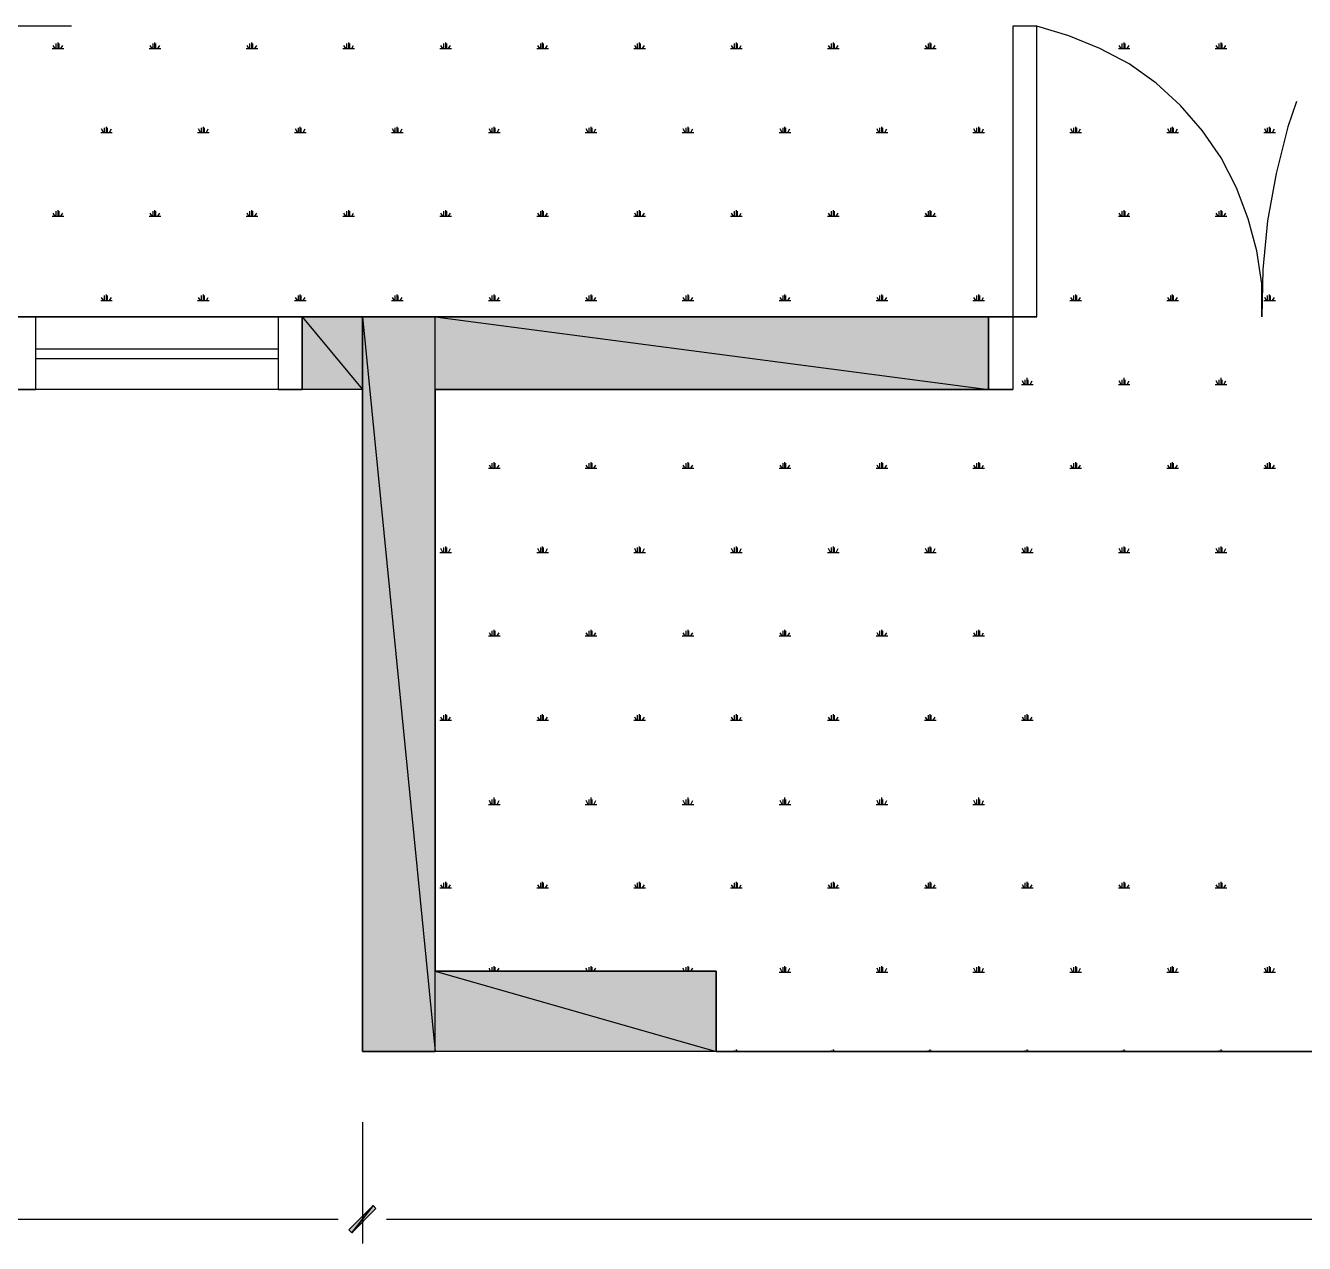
# Model space of a CAD drawing. Header units: millimetres. Extents: x -75 to 20144, y -75 to 30258.
# Drawn here: x 9989 to 12627, y 6448 to 8960 of the extents above; entities that cross this region are included whole.
import ezdxf

# ---------------------------------------------------------------- set-up
doc = ezdxf.new("R2010")
doc.units = ezdxf.units.MM
for name, color, linetype, true_color in [('SRC-FILLSTROKE-000000', 7, 'Continuous', 0x000000), ('SRC-STROKE-000000', 7, 'Continuous', 0x000000), ('SRC-STROKE-767676', 7, 'Continuous', 0x767676), ('SRC-STROKE-93278f', 7, 'Continuous', 0x93278f), ('SRC-STROKE-a953a0', 7, 'Continuous', 0xa953a0)]:
    doc.layers.add(name, color=color, linetype=linetype, true_color=true_color)

msp = doc.modelspace()

# ---------------------------------------------------------------- hatches: boundary and pattern name
at = {"layer": 'SRC-FILLSTROKE-000000', "true_color": 0x000000}
h = msp.add_hatch(color=7, dxfattribs=at)
h.dxf.hatch_style = 1
h.paths.add_polyline_path([(10683.6, 8359.3), (10559.6, 8359.3), (10683.6, 8209.4), (10683.6, 8359.3)])
h = msp.add_hatch(color=7, dxfattribs=at)
h.dxf.hatch_style = 1
h.paths.add_polyline_path([(10559.6, 8359.3), (10683.6, 8209.4), (10559.6, 8209.4), (10559.6, 8359.3)])
h = msp.add_hatch(color=7, dxfattribs=at)
h.dxf.hatch_style = 1
h.paths.add_polyline_path([(10833.6, 8359.3), (10683.6, 8359.3), (10833.6, 6843.6), (10833.6, 8359.3)])
h = msp.add_hatch(color=7, dxfattribs=at)
h.dxf.hatch_style = 1
h.paths.add_polyline_path([(10683.6, 8359.3), (10833.6, 6843.6), (10683.6, 6843.6), (10683.6, 8359.3)])
h = msp.add_hatch(color=7, dxfattribs=at)
h.dxf.hatch_style = 1
h.paths.add_polyline_path([(11975.4, 8359.3), (10833.6, 8359.3), (11975.4, 8209.4), (11975.4, 8359.3)])
h = msp.add_hatch(color=7, dxfattribs=at)
h.dxf.hatch_style = 1
h.paths.add_polyline_path([(10833.6, 8359.3), (11975.4, 8209.4), (10833.6, 8209.4), (10833.6, 8359.3)])
h = msp.add_hatch(color=7, dxfattribs=at)
h.dxf.hatch_style = 1
h.paths.add_polyline_path([(11413.5, 7009.5), (10833.6, 7009.5), (11413.5, 6843.6), (11413.5, 7009.5)])
h = msp.add_hatch(color=7, dxfattribs=at)
h.dxf.hatch_style = 1
h.paths.add_polyline_path([(10833.6, 7009.5), (11413.5, 6843.6), (10833.6, 6843.6), (10833.6, 7009.5)])
h = msp.add_hatch(color=7, dxfattribs=at)
h.dxf.hatch_style = 1
h.paths.add_polyline_path([(10655.6, 6475.6), (10661.6, 6469.6), (10705.6, 6525.6), (10655.6, 6475.6)])
h = msp.add_hatch(color=7, dxfattribs=at)
h.dxf.hatch_style = 1
h.paths.add_polyline_path([(10705.6, 6525.6), (10661.6, 6469.6), (10655.6, 6475.6), (10705.6, 6525.6)])
h = msp.add_hatch(color=7, dxfattribs=at)
h.dxf.hatch_style = 1
h.paths.add_polyline_path([(10661.6, 6469.6), (10705.6, 6525.6), (10711.6, 6519.6), (10661.6, 6469.6)])
h = msp.add_hatch(color=7, dxfattribs=at)
h.dxf.hatch_style = 1
h.paths.add_polyline_path([(10711.6, 6519.6), (10705.6, 6525.6), (10661.6, 6469.6), (10711.6, 6519.6)])

# ---------------------------------------------------------------- linework, layer by layer
at = {"layer": 'SRC-FILLSTROKE-000000'}
for points in [[(10683.6, 8359.3), (10559.6, 8359.3), (10683.6, 8209.4), (10683.6, 8359.3)], [(10559.6, 8359.3), (10683.6, 8209.4), (10559.6, 8209.4), (10559.6, 8359.3)], [(10833.6, 8359.3), (10683.6, 8359.3), (10833.6, 6843.6), (10833.6, 8359.3)], [(10683.6, 8359.3), (10833.6, 6843.6), (10683.6, 6843.6), (10683.6, 8359.3)], [(11975.4, 8359.3), (10833.6, 8359.3), (11975.4, 8209.4), (11975.4, 8359.3)], [(10833.6, 8359.3), (11975.4, 8209.4), (10833.6, 8209.4), (10833.6, 8359.3)], [(11413.5, 7009.5), (10833.6, 7009.5), (11413.5, 6843.6), (11413.5, 7009.5)], [(10833.6, 7009.5), (11413.5, 6843.6), (10833.6, 6843.6), (10833.6, 7009.5)], [(10655.6, 6475.6), (10661.6, 6469.6), (10705.6, 6525.6), (10655.6, 6475.6)], [(10705.6, 6525.6), (10661.6, 6469.6), (10655.6, 6475.6), (10705.6, 6525.6)], [(10661.6, 6469.6), (10705.6, 6525.6), (10711.6, 6519.6), (10661.6, 6469.6)], [(10711.6, 6519.6), (10705.6, 6525.6), (10661.6, 6469.6), (10711.6, 6519.6)]]:
    msp.add_lwpolyline(points, dxfattribs=at)
at = {"layer": 'SRC-STROKE-000000'}
for points in [[(12025.4, 8359.3), (12075.4, 8359.3), (12075.4, 8959.2), (12025.4, 8959.2), (12025.4, 8359.3)], [(12611.3, 8803.3), (12593.3, 8751.3), (12569.3, 8655.3), (12551.3, 8557.3), (12541.3, 8457.3), (12539.3, 8359.3), (12539.3, 8427.3), (12529.3, 8495.3), (12511.3, 8561.3), (12487.3, 8625.3), (12455.3, 8687.3), (12417.3, 8743.3), (12371.4, 8795.3), (12321.4, 8841.3), (12265.4, 8881.2), (12205.4, 8913.2), (12141.4, 8939.2), (12075.4, 8959.2)], [(10559.6, 8359.3), (10559.6, 8209.4), (9959.7, 8209.4), (9959.7, 8359.3), (10559.6, 8359.3)], [(10683.6, 8209.4), (10559.6, 8209.4), (10559.6, 8359.3), (11975.4, 8359.3), (11975.4, 8209.4), (10833.6, 8209.4)], [(10683.6, 8359.3), (10683.6, 6843.6), (10833.6, 6843.6), (10833.6, 8359.3), (10683.6, 8359.3)], [(11975.4, 8209.4), (11975.4, 8359.3), (12025.4, 8359.3), (12025.4, 8209.4), (11975.4, 8209.4)], [(12075.4, 8359.3), (11975.4, 8359.3)], [(11975.4, 8209.4), (10833.6, 8209.4), (10833.6, 7009.5), (11413.5, 7009.5), (11413.5, 6843.6), (10833.6, 6843.6), (10683.6, 6843.6), (10683.6, 8209.4)], [(11975.4, 8209.4), (12025.4, 8209.4)], [(11413.5, 6843.6), (14469, 6843.6)], [(10683.6, 6697.6), (10683.6, 6447.6)], [(10683.6, 6697.6), (10683.6, 6447.6)], [(3184.8, 6497.6), (10633.6, 6497.6)], [(10733.6, 6497.6), (14944.9, 6497.6)]]:
    msp.add_lwpolyline(points, dxfattribs=at)
at = {"layer": 'SRC-STROKE-767676'}
for points in [[(10559.6, 8209.4), (9959.7, 8209.4), (9959.7, 8359.3), (10559.6, 8359.3), (10559.6, 8209.4)], [(9959.7, 8209.4), (10009.7, 8209.4), (10009.7, 8359.3), (9959.7, 8359.3), (9959.7, 8209.4)], [(10509.7, 8209.4), (10559.6, 8209.4), (10559.6, 8359.3), (10509.7, 8359.3), (10509.7, 8209.4)], [(10009.7, 8293.3), (10509.7, 8293.3)], [(10009.7, 8273.3), (10509.7, 8273.3)]]:
    msp.add_lwpolyline(points, dxfattribs=at)
at = {"layer": 'SRC-STROKE-93278f'}
for points in [[(10683.6, 12578.7), (14994.9, 12578.7), (14994.9, 8359.3), (13875.1, 8359.3), (13875.1, 8209.4), (14994.9, 8209.4), (14994.9, 7453.5), (14469, 7453.5), (14469, 6843.6), (11413.5, 6843.6), (11413.5, 7009.5), (10833.6, 7009.5), (10833.6, 8209.4), (11975.4, 8209.4), (11975.4, 8359.3), (3134.8, 8359.3), (3134.8, 8959.2)], [(10083.7, 8959.2), (9183.9, 8959.2), (9083.9, 8959.2), (3134.8, 8959.2)], [(10083.7, 8959.2), (9483.8, 8959.2)]]:
    msp.add_lwpolyline(points, dxfattribs=at)
at = {"layer": 'SRC-STROKE-a953a0'}
for points in [[(10049.7, 8913.2), (10045.7, 8919.2)], [(10051.7, 8913.2), (10051.7, 8923.2)], [(10055.7, 8913.2), (10055.7, 8925.2)], [(10057.7, 8913.2), (10057.7, 8923.2)], [(10061.7, 8913.2), (10065.7, 8919.2)], [(10249.7, 8913.2), (10245.7, 8919.2)], [(10251.7, 8913.2), (10251.7, 8923.2)], [(10255.7, 8913.2), (10255.7, 8925.2)], [(10257.7, 8913.2), (10257.7, 8923.2)], [(10261.7, 8913.2), (10265.7, 8919.2)], [(10449.7, 8913.2), (10445.7, 8919.2)], [(10451.7, 8913.2), (10451.7, 8923.2)], [(10455.7, 8913.2), (10455.7, 8925.2)], [(10457.7, 8913.2), (10457.7, 8923.2)], [(10461.7, 8913.2), (10465.7, 8919.2)], [(10649.6, 8913.2), (10645.6, 8919.2)], [(10651.6, 8913.2), (10651.6, 8923.2)], [(10655.6, 8913.2), (10655.6, 8925.2)], [(10657.6, 8913.2), (10657.6, 8923.2)], [(10661.6, 8913.2), (10665.6, 8919.2)], [(10849.6, 8913.2), (10845.6, 8919.2)], [(10851.6, 8913.2), (10851.6, 8923.2)], [(10855.6, 8913.2), (10855.6, 8925.2)], [(10857.6, 8913.2), (10857.6, 8923.2)], [(10861.6, 8913.2), (10865.6, 8919.2)], [(11049.6, 8913.2), (11045.6, 8919.2)], [(11051.6, 8913.2), (11051.6, 8923.2)], [(11055.6, 8913.2), (11055.6, 8925.2)], [(11057.6, 8913.2), (11057.6, 8923.2)], [(11061.6, 8913.2), (11065.6, 8919.2)], [(11249.5, 8913.2), (11245.5, 8919.2)], [(11251.5, 8913.2), (11251.5, 8923.2)], [(11255.5, 8913.2), (11255.5, 8925.2)], [(11257.5, 8913.2), (11257.5, 8923.2)], [(11261.5, 8913.2), (11265.5, 8919.2)], [(11449.5, 8913.2), (11445.5, 8919.2)], [(11451.5, 8913.2), (11451.5, 8923.2)], [(11455.5, 8913.2), (11455.5, 8925.2)], [(11457.5, 8913.2), (11457.5, 8923.2)], [(11461.5, 8913.2), (11465.5, 8919.2)], [(11649.5, 8913.2), (11645.5, 8919.2)], [(11651.5, 8913.2), (11651.5, 8923.2)], [(11655.5, 8913.2), (11655.5, 8925.2)], [(11657.5, 8913.2), (11657.5, 8923.2)], [(11661.5, 8913.2), (11665.5, 8919.2)], [(11849.4, 8913.2), (11845.4, 8919.2)], [(11851.4, 8913.2), (11851.4, 8923.2)], [(11855.4, 8913.2), (11855.4, 8925.2)], [(11857.4, 8913.2), (11857.4, 8923.2)], [(11861.4, 8913.2), (11865.4, 8919.2)], [(12249.4, 8913.2), (12245.4, 8919.2)], [(12251.4, 8913.2), (12251.4, 8923.2)], [(12255.4, 8913.2), (12255.4, 8925.2)], [(12257.4, 8913.2), (12257.4, 8923.2)], [(12261.4, 8913.2), (12265.4, 8919.2)], [(12449.3, 8913.2), (12445.3, 8919.2)], [(12451.3, 8913.2), (12451.3, 8923.2)], [(12455.3, 8913.2), (12455.3, 8925.2)], [(12457.3, 8913.2), (12457.3, 8923.2)], [(12461.3, 8913.2), (12465.3, 8919.2)], [(10043.7, 8913.2), (10067.7, 8913.2)], [(10243.7, 8913.2), (10267.7, 8913.2)], [(10443.7, 8913.2), (10467.7, 8913.2)], [(10643.6, 8913.2), (10667.6, 8913.2)], [(10843.6, 8913.2), (10867.6, 8913.2)], [(11043.6, 8913.2), (11067.6, 8913.2)], [(11243.5, 8913.2), (11267.5, 8913.2)], [(11443.5, 8913.2), (11467.5, 8913.2)], [(11643.5, 8913.2), (11667.5, 8913.2)], [(11843.4, 8913.2), (11867.4, 8913.2)], [(12243.4, 8913.2), (12267.4, 8913.2)], [(12443.3, 8913.2), (12467.3, 8913.2)], [(10143.7, 8739.3), (10167.7, 8739.3)], [(10149.7, 8739.3), (10145.7, 8747.3)], [(10151.7, 8739.3), (10151.7, 8749.3)], [(10155.7, 8739.3), (10155.7, 8751.3)], [(10157.7, 8739.3), (10157.7, 8749.3)], [(10161.7, 8739.3), (10165.7, 8747.3)], [(10343.7, 8739.3), (10367.7, 8739.3)], [(10349.7, 8739.3), (10345.7, 8747.3)], [(10351.7, 8739.3), (10351.7, 8749.3)], [(10355.7, 8739.3), (10355.7, 8751.3)], [(10357.7, 8739.3), (10357.7, 8749.3)], [(10361.7, 8739.3), (10365.7, 8747.3)], [(10543.6, 8739.3), (10567.6, 8739.3)], [(10549.6, 8739.3), (10545.6, 8747.3)], [(10551.6, 8739.3), (10551.6, 8749.3)], [(10555.6, 8739.3), (10555.6, 8751.3)], [(10557.6, 8739.3), (10557.6, 8749.3)], [(10561.6, 8739.3), (10565.6, 8747.3)], [(10743.6, 8739.3), (10767.6, 8739.3)], [(10749.6, 8739.3), (10745.6, 8747.3)], [(10751.6, 8739.3), (10751.6, 8749.3)], [(10755.6, 8739.3), (10755.6, 8751.3)], [(10757.6, 8739.3), (10757.6, 8749.3)], [(10761.6, 8739.3), (10765.6, 8747.3)], [(10943.6, 8739.3), (10967.6, 8739.3)], [(10949.6, 8739.3), (10945.6, 8747.3)], [(10951.6, 8739.3), (10951.6, 8749.3)], [(10955.6, 8739.3), (10955.6, 8751.3)], [(10957.6, 8739.3), (10957.6, 8749.3)], [(10961.6, 8739.3), (10965.6, 8747.3)], [(11143.6, 8739.3), (11167.5, 8739.3)], [(11149.5, 8739.3), (11145.6, 8747.3)], [(11151.5, 8739.3), (11151.5, 8749.3)], [(11155.5, 8739.3), (11155.5, 8751.3)], [(11157.5, 8739.3), (11157.5, 8749.3)], [(11161.5, 8739.3), (11165.5, 8747.3)], [(11343.5, 8739.3), (11367.5, 8739.3)], [(11349.5, 8739.3), (11345.5, 8747.3)], [(11351.5, 8739.3), (11351.5, 8749.3)], [(11355.5, 8739.3), (11355.5, 8751.3)], [(11357.5, 8739.3), (11357.5, 8749.3)], [(11361.5, 8739.3), (11365.5, 8747.3)], [(11543.5, 8739.3), (11567.5, 8739.3)], [(11549.5, 8739.3), (11545.5, 8747.3)], [(11551.5, 8739.3), (11551.5, 8749.3)], [(11555.5, 8739.3), (11555.5, 8751.3)], [(11557.5, 8739.3), (11557.5, 8749.3)], [(11561.5, 8739.3), (11565.5, 8747.3)], [(11743.5, 8739.3), (11767.5, 8739.3)], [(11749.5, 8739.3), (11745.5, 8747.3)], [(11751.5, 8739.3), (11751.5, 8749.3)], [(11755.5, 8739.3), (11755.5, 8751.3)], [(11757.5, 8739.3), (11757.5, 8749.3)], [(11761.5, 8739.3), (11765.5, 8747.3)], [(11943.4, 8739.3), (11967.4, 8739.3)], [(11949.4, 8739.3), (11945.4, 8747.3)], [(11951.4, 8739.3), (11951.4, 8749.3)], [(11955.4, 8739.3), (11955.4, 8751.3)], [(11957.4, 8739.3), (11957.4, 8749.3)], [(11961.4, 8739.3), (11965.4, 8747.3)], [(12143.4, 8739.3), (12167.4, 8739.3)], [(12149.4, 8739.3), (12145.4, 8747.3)], [(12151.4, 8739.3), (12151.4, 8749.3)], [(12155.4, 8739.3), (12155.4, 8751.3)], [(12157.4, 8739.3), (12157.4, 8749.3)], [(12161.4, 8739.3), (12165.4, 8747.3)], [(12343.4, 8739.3), (12367.4, 8739.3)], [(12349.4, 8739.3), (12345.4, 8747.3)], [(12351.4, 8739.3), (12351.4, 8749.3)], [(12355.4, 8739.3), (12355.4, 8751.3)], [(12357.4, 8739.3), (12357.4, 8749.3)], [(12361.4, 8739.3), (12365.4, 8747.3)], [(12543.3, 8739.3), (12567.3, 8739.3)], [(12549.3, 8739.3), (12545.3, 8747.3)], [(12551.3, 8739.3), (12551.3, 8749.3)], [(12555.3, 8739.3), (12555.3, 8751.3)], [(12557.3, 8739.3), (12557.3, 8749.3)], [(12561.3, 8739.3), (12565.3, 8747.3)], [(10051.7, 8567.3), (10051.7, 8577.3)], [(10055.7, 8567.3), (10055.7, 8579.3)], [(10057.7, 8567.3), (10057.7, 8577.3)], [(10251.7, 8567.3), (10251.7, 8577.3)], [(10255.7, 8567.3), (10255.7, 8579.3)], [(10257.7, 8567.3), (10257.7, 8577.3)], [(10451.7, 8567.3), (10451.7, 8577.3)], [(10455.7, 8567.3), (10455.7, 8579.3)], [(10457.7, 8567.3), (10457.7, 8577.3)], [(10651.6, 8567.3), (10651.6, 8577.3)], [(10655.6, 8567.3), (10655.6, 8579.3)], [(10657.6, 8567.3), (10657.6, 8577.3)], [(10851.6, 8567.3), (10851.6, 8577.3)], [(10855.6, 8567.3), (10855.6, 8579.3)], [(10857.6, 8567.3), (10857.6, 8577.3)], [(11051.6, 8567.3), (11051.6, 8577.3)], [(11055.6, 8567.3), (11055.6, 8579.3)], [(11057.6, 8567.3), (11057.6, 8577.3)], [(11251.5, 8567.3), (11251.5, 8577.3)], [(11255.5, 8567.3), (11255.5, 8579.3)], [(11257.5, 8567.3), (11257.5, 8577.3)], [(11451.5, 8567.3), (11451.5, 8577.3)], [(11455.5, 8567.3), (11455.5, 8579.3)], [(11457.5, 8567.3), (11457.5, 8577.3)], [(11651.5, 8567.3), (11651.5, 8577.3)], [(11655.5, 8567.3), (11655.5, 8579.3)], [(11657.5, 8567.3), (11657.5, 8577.3)], [(11851.4, 8567.3), (11851.4, 8577.3)], [(11855.4, 8567.3), (11855.4, 8579.3)], [(11857.4, 8567.3), (11857.4, 8577.3)], [(12251.4, 8567.3), (12251.4, 8577.3)], [(12255.4, 8567.3), (12255.4, 8579.3)], [(12257.4, 8567.3), (12257.4, 8577.3)], [(12451.3, 8567.3), (12451.3, 8577.3)], [(12455.3, 8567.3), (12455.3, 8579.3)], [(12457.3, 8567.3), (12457.3, 8577.3)], [(10043.7, 8567.3), (10067.7, 8567.3)], [(10049.7, 8567.3), (10045.7, 8573.3)], [(10061.7, 8567.3), (10065.7, 8573.3)], [(10243.7, 8567.3), (10267.7, 8567.3)], [(10249.7, 8567.3), (10245.7, 8573.3)], [(10261.7, 8567.3), (10265.7, 8573.3)], [(10443.7, 8567.3), (10467.7, 8567.3)], [(10449.7, 8567.3), (10445.7, 8573.3)], [(10461.7, 8567.3), (10465.7, 8573.3)], [(10643.6, 8567.3), (10667.6, 8567.3)], [(10649.6, 8567.3), (10645.6, 8573.3)], [(10661.6, 8567.3), (10665.6, 8573.3)], [(10843.6, 8567.3), (10867.6, 8567.3)], [(10849.6, 8567.3), (10845.6, 8573.3)], [(10861.6, 8567.3), (10865.6, 8573.3)], [(11043.6, 8567.3), (11067.6, 8567.3)], [(11049.6, 8567.3), (11045.6, 8573.3)], [(11061.6, 8567.3), (11065.6, 8573.3)], [(11243.5, 8567.3), (11267.5, 8567.3)], [(11249.5, 8567.3), (11245.5, 8573.3)], [(11261.5, 8567.3), (11265.5, 8573.3)], [(11443.5, 8567.3), (11467.5, 8567.3)], [(11449.5, 8567.3), (11445.5, 8573.3)], [(11461.5, 8567.3), (11465.5, 8573.3)], [(11643.5, 8567.3), (11667.5, 8567.3)], [(11649.5, 8567.3), (11645.5, 8573.3)], [(11661.5, 8567.3), (11665.5, 8573.3)], [(11843.4, 8567.3), (11867.4, 8567.3)], [(11849.4, 8567.3), (11845.4, 8573.3)], [(11861.4, 8567.3), (11865.4, 8573.3)], [(12243.4, 8567.3), (12267.4, 8567.3)], [(12249.4, 8567.3), (12245.4, 8573.3)], [(12261.4, 8567.3), (12265.4, 8573.3)], [(12443.3, 8567.3), (12467.3, 8567.3)], [(12449.3, 8567.3), (12445.3, 8573.3)], [(12461.3, 8567.3), (12465.3, 8573.3)], [(10143.7, 8393.3), (10167.7, 8393.3)], [(10149.7, 8393.3), (10145.7, 8399.3)], [(10151.7, 8393.3), (10151.7, 8403.3)], [(10155.7, 8393.3), (10155.7, 8405.3)], [(10157.7, 8393.3), (10157.7, 8403.3)], [(10161.7, 8393.3), (10165.7, 8399.3)], [(10343.7, 8393.3), (10367.7, 8393.3)], [(10349.7, 8393.3), (10345.7, 8399.3)], [(10351.7, 8393.3), (10351.7, 8403.3)], [(10355.7, 8393.3), (10355.7, 8405.3)], [(10357.7, 8393.3), (10357.7, 8403.3)], [(10361.7, 8393.3), (10365.7, 8399.3)], [(10543.6, 8393.3), (10567.6, 8393.3)], [(10549.6, 8393.3), (10545.6, 8399.3)], [(10551.6, 8393.3), (10551.6, 8403.3)], [(10555.6, 8393.3), (10555.6, 8405.3)], [(10557.6, 8393.3), (10557.6, 8403.3)], [(10561.6, 8393.3), (10565.6, 8399.3)], [(10743.6, 8393.3), (10767.6, 8393.3)], [(10749.6, 8393.3), (10745.6, 8399.3)], [(10751.6, 8393.3), (10751.6, 8403.3)], [(10755.6, 8393.3), (10755.6, 8405.3)], [(10757.6, 8393.3), (10757.6, 8403.3)], [(10761.6, 8393.3), (10765.6, 8399.3)], [(10943.6, 8393.3), (10967.6, 8393.3)], [(10949.6, 8393.3), (10945.6, 8399.3)], [(10951.6, 8393.3), (10951.6, 8403.3)], [(10955.6, 8393.3), (10955.6, 8405.3)], [(10957.6, 8393.3), (10957.6, 8403.3)], [(10961.6, 8393.3), (10965.6, 8399.3)], [(11143.6, 8393.3), (11167.5, 8393.3)], [(11149.5, 8393.3), (11145.6, 8399.3)], [(11151.5, 8393.3), (11151.5, 8403.3)], [(11155.5, 8393.3), (11155.5, 8405.3)], [(11157.5, 8393.3), (11157.5, 8403.3)], [(11161.5, 8393.3), (11165.5, 8399.3)], [(11343.5, 8393.3), (11367.5, 8393.3)], [(11349.5, 8393.3), (11345.5, 8399.3)], [(11351.5, 8393.3), (11351.5, 8403.3)], [(11355.5, 8393.3), (11355.5, 8405.3)], [(11357.5, 8393.3), (11357.5, 8403.3)], [(11361.5, 8393.3), (11365.5, 8399.3)], [(11543.5, 8393.3), (11567.5, 8393.3)], [(11549.5, 8393.3), (11545.5, 8399.3)], [(11551.5, 8393.3), (11551.5, 8403.3)], [(11555.5, 8393.3), (11555.5, 8405.3)], [(11557.5, 8393.3), (11557.5, 8403.3)], [(11561.5, 8393.3), (11565.5, 8399.3)], [(11743.5, 8393.3), (11767.5, 8393.3)], [(11749.5, 8393.3), (11745.5, 8399.3)], [(11751.5, 8393.3), (11751.5, 8403.3)], [(11755.5, 8393.3), (11755.5, 8405.3)], [(11757.5, 8393.3), (11757.5, 8403.3)], [(11761.5, 8393.3), (11765.5, 8399.3)], [(11943.4, 8393.3), (11967.4, 8393.3)], [(11949.4, 8393.3), (11945.4, 8399.3)], [(11951.4, 8393.3), (11951.4, 8403.3)], [(11955.4, 8393.3), (11955.4, 8405.3)], [(11957.4, 8393.3), (11957.4, 8403.3)], [(11961.4, 8393.3), (11965.4, 8399.3)], [(12143.4, 8393.3), (12167.4, 8393.3)], [(12149.4, 8393.3), (12145.4, 8399.3)], [(12151.4, 8393.3), (12151.4, 8403.3)], [(12155.4, 8393.3), (12155.4, 8405.3)], [(12157.4, 8393.3), (12157.4, 8403.3)], [(12161.4, 8393.3), (12165.4, 8399.3)], [(12343.4, 8393.3), (12367.4, 8393.3)], [(12349.4, 8393.3), (12345.4, 8399.3)], [(12351.4, 8393.3), (12351.4, 8403.3)], [(12355.4, 8393.3), (12355.4, 8405.3)], [(12357.4, 8393.3), (12357.4, 8403.3)], [(12361.4, 8393.3), (12365.4, 8399.3)], [(12543.3, 8393.3), (12567.3, 8393.3)], [(12549.3, 8393.3), (12545.3, 8399.3)], [(12551.3, 8393.3), (12551.3, 8403.3)], [(12555.3, 8393.3), (12555.3, 8405.3)], [(12557.3, 8393.3), (12557.3, 8403.3)], [(12561.3, 8393.3), (12565.3, 8399.3)], [(12055.4, 8219.4), (12055.4, 8233.3)], [(12255.4, 8219.4), (12255.4, 8233.3)], [(12455.3, 8219.4), (12455.3, 8233.3)], [(12043.4, 8219.4), (12067.4, 8219.4)], [(12049.4, 8219.4), (12045.4, 8227.3)], [(12051.4, 8219.4), (12051.4, 8229.3)], [(12057.4, 8219.4), (12057.4, 8229.3)], [(12061.4, 8219.4), (12065.4, 8227.3)], [(12243.4, 8219.4), (12267.4, 8219.4)], [(12249.4, 8219.4), (12245.4, 8227.3)], [(12251.4, 8219.4), (12251.4, 8229.3)], [(12257.4, 8219.4), (12257.4, 8229.3)], [(12261.4, 8219.4), (12265.4, 8227.3)], [(12443.3, 8219.4), (12467.3, 8219.4)], [(12449.3, 8219.4), (12445.3, 8227.3)], [(12451.3, 8219.4), (12451.3, 8229.3)], [(12457.3, 8219.4), (12457.3, 8229.3)], [(12461.3, 8219.4), (12465.3, 8227.3)], [(10949.6, 8047.4), (10945.6, 8053.4)], [(10951.6, 8047.4), (10951.6, 8057.4)], [(10955.6, 8047.4), (10955.6, 8059.4)], [(10957.6, 8047.4), (10957.6, 8057.4)], [(10961.6, 8047.4), (10965.6, 8053.4)], [(11149.5, 8047.4), (11145.6, 8053.4)], [(11151.5, 8047.4), (11151.5, 8057.4)], [(11155.5, 8047.4), (11155.5, 8059.4)], [(11157.5, 8047.4), (11157.5, 8057.4)], [(11161.5, 8047.4), (11165.5, 8053.4)], [(11349.5, 8047.4), (11345.5, 8053.4)], [(11351.5, 8047.4), (11351.5, 8057.4)], [(11355.5, 8047.4), (11355.5, 8059.4)], [(11357.5, 8047.4), (11357.5, 8057.4)], [(11361.5, 8047.4), (11365.5, 8053.4)], [(11549.5, 8047.4), (11545.5, 8053.4)], [(11551.5, 8047.4), (11551.5, 8057.4)], [(11555.5, 8047.4), (11555.5, 8059.4)], [(11557.5, 8047.4), (11557.5, 8057.4)], [(11561.5, 8047.4), (11565.5, 8053.4)], [(11749.5, 8047.4), (11745.5, 8053.4)], [(11751.5, 8047.4), (11751.5, 8057.4)], [(11755.5, 8047.4), (11755.5, 8059.4)], [(11757.5, 8047.4), (11757.5, 8057.4)], [(11761.5, 8047.4), (11765.5, 8053.4)], [(11949.4, 8047.4), (11945.4, 8053.4)], [(11951.4, 8047.4), (11951.4, 8057.4)], [(11955.4, 8047.4), (11955.4, 8059.4)], [(11957.4, 8047.4), (11957.4, 8057.4)], [(11961.4, 8047.4), (11965.4, 8053.4)], [(12149.4, 8047.4), (12145.4, 8053.4)], [(12151.4, 8047.4), (12151.4, 8057.4)], [(12155.4, 8047.4), (12155.4, 8059.4)], [(12157.4, 8047.4), (12157.4, 8057.4)], [(12161.4, 8047.4), (12165.4, 8053.4)], [(12349.4, 8047.4), (12345.4, 8053.4)], [(12351.4, 8047.4), (12351.4, 8057.4)], [(12355.4, 8047.4), (12355.4, 8059.4)], [(12357.4, 8047.4), (12357.4, 8057.4)], [(12361.4, 8047.4), (12365.4, 8053.4)], [(12549.3, 8047.4), (12545.3, 8053.4)], [(12551.3, 8047.4), (12551.3, 8057.4)], [(12555.3, 8047.4), (12555.3, 8059.4)], [(12557.3, 8047.4), (12557.3, 8057.4)], [(12561.3, 8047.4), (12565.3, 8053.4)], [(10943.6, 8047.4), (10967.6, 8047.4)], [(11143.6, 8047.4), (11167.5, 8047.4)], [(11343.5, 8047.4), (11367.5, 8047.4)], [(11543.5, 8047.4), (11567.5, 8047.4)], [(11743.5, 8047.4), (11767.5, 8047.4)], [(11943.4, 8047.4), (11967.4, 8047.4)], [(12143.4, 8047.4), (12167.4, 8047.4)], [(12343.4, 8047.4), (12367.4, 8047.4)], [(12543.3, 8047.4), (12567.3, 8047.4)], [(10843.6, 7873.4), (10867.6, 7873.4)], [(10849.6, 7873.4), (10845.6, 7881.4)], [(10851.6, 7873.4), (10851.6, 7883.4)], [(10855.6, 7873.4), (10855.6, 7885.4)], [(10857.6, 7873.4), (10857.6, 7883.4)], [(10861.6, 7873.4), (10865.6, 7881.4)], [(11043.6, 7873.4), (11067.6, 7873.4)], [(11049.6, 7873.4), (11045.6, 7881.4)], [(11051.6, 7873.4), (11051.6, 7883.4)], [(11055.6, 7873.4), (11055.6, 7885.4)], [(11057.6, 7873.4), (11057.6, 7883.4)], [(11061.6, 7873.4), (11065.6, 7881.4)], [(11243.5, 7873.4), (11267.5, 7873.4)], [(11249.5, 7873.4), (11245.5, 7881.4)], [(11251.5, 7873.4), (11251.5, 7883.4)], [(11255.5, 7873.4), (11255.5, 7885.4)], [(11257.5, 7873.4), (11257.5, 7883.4)], [(11261.5, 7873.4), (11265.5, 7881.4)], [(11443.5, 7873.4), (11467.5, 7873.4)], [(11449.5, 7873.4), (11445.5, 7881.4)], [(11451.5, 7873.4), (11451.5, 7883.4)], [(11455.5, 7873.4), (11455.5, 7885.4)], [(11457.5, 7873.4), (11457.5, 7883.4)], [(11461.5, 7873.4), (11465.5, 7881.4)], [(11643.5, 7873.4), (11667.5, 7873.4)], [(11649.5, 7873.4), (11645.5, 7881.4)], [(11651.5, 7873.4), (11651.5, 7883.4)], [(11655.5, 7873.4), (11655.5, 7885.4)], [(11657.5, 7873.4), (11657.5, 7883.4)], [(11661.5, 7873.4), (11665.5, 7881.4)], [(11843.4, 7873.4), (11867.4, 7873.4)], [(11849.4, 7873.4), (11845.4, 7881.4)], [(11851.4, 7873.4), (11851.4, 7883.4)], [(11855.4, 7873.4), (11855.4, 7885.4)], [(11857.4, 7873.4), (11857.4, 7883.4)], [(11861.4, 7873.4), (11865.4, 7881.4)], [(12043.4, 7873.4), (12067.4, 7873.4)], [(12049.4, 7873.4), (12045.4, 7881.4)], [(12051.4, 7873.4), (12051.4, 7883.4)], [(12055.4, 7873.4), (12055.4, 7885.4)], [(12057.4, 7873.4), (12057.4, 7883.4)], [(12061.4, 7873.4), (12065.4, 7881.4)], [(12243.4, 7873.4), (12267.4, 7873.4)], [(12249.4, 7873.4), (12245.4, 7881.4)], [(12251.4, 7873.4), (12251.4, 7883.4)], [(12255.4, 7873.4), (12255.4, 7885.4)], [(12257.4, 7873.4), (12257.4, 7883.4)], [(12261.4, 7873.4), (12265.4, 7881.4)], [(12443.3, 7873.4), (12467.3, 7873.4)], [(12449.3, 7873.4), (12445.3, 7881.4)], [(12451.3, 7873.4), (12451.3, 7883.4)], [(12455.3, 7873.4), (12455.3, 7885.4)], [(12457.3, 7873.4), (12457.3, 7883.4)], [(12461.3, 7873.4), (12465.3, 7881.4)], [(10949.6, 7701.4), (10945.6, 7707.4)], [(10951.6, 7701.4), (10951.6, 7711.4)], [(10955.6, 7701.4), (10955.6, 7713.4)], [(10957.6, 7701.4), (10957.6, 7711.4)], [(10961.6, 7701.4), (10965.6, 7707.4)], [(11149.5, 7701.4), (11145.6, 7707.4)], [(11151.5, 7701.4), (11151.5, 7711.4)], [(11155.5, 7701.4), (11155.5, 7713.4)], [(11157.5, 7701.4), (11157.5, 7711.4)], [(11161.5, 7701.4), (11165.5, 7707.4)], [(11349.5, 7701.4), (11345.5, 7707.4)], [(11351.5, 7701.4), (11351.5, 7711.4)], [(11355.5, 7701.4), (11355.5, 7713.4)], [(11357.5, 7701.4), (11357.5, 7711.4)], [(11361.5, 7701.4), (11365.5, 7707.4)], [(11549.5, 7701.4), (11545.5, 7707.4)], [(11551.5, 7701.4), (11551.5, 7711.4)], [(11555.5, 7701.4), (11555.5, 7713.4)], [(11557.5, 7701.4), (11557.5, 7711.4)], [(11561.5, 7701.4), (11565.5, 7707.4)], [(11749.5, 7701.4), (11745.5, 7707.4)], [(11751.5, 7701.4), (11751.5, 7711.4)], [(11755.5, 7701.4), (11755.5, 7713.4)], [(11757.5, 7701.4), (11757.5, 7711.4)], [(11761.5, 7701.4), (11765.5, 7707.4)], [(11949.4, 7701.4), (11945.4, 7707.4)], [(11951.4, 7701.4), (11951.4, 7711.4)], [(11955.4, 7701.4), (11955.4, 7713.4)], [(11957.4, 7701.4), (11957.4, 7711.4)], [(11961.4, 7701.4), (11965.4, 7707.4)], [(10943.6, 7701.4), (10967.6, 7701.4)], [(11143.6, 7701.4), (11167.5, 7701.4)], [(11343.5, 7701.4), (11367.5, 7701.4)], [(11543.5, 7701.4), (11567.5, 7701.4)], [(11743.5, 7701.4), (11767.5, 7701.4)], [(11943.4, 7701.4), (11967.4, 7701.4)], [(10843.6, 7527.5), (10867.6, 7527.5)], [(10849.6, 7527.5), (10845.6, 7533.5)], [(10851.6, 7527.5), (10851.6, 7537.5)], [(10855.6, 7527.5), (10855.6, 7539.5)], [(10857.6, 7527.5), (10857.6, 7537.5)], [(10861.6, 7527.5), (10865.6, 7533.5)], [(11043.6, 7527.5), (11067.6, 7527.5)], [(11049.6, 7527.5), (11045.6, 7533.5)], [(11051.6, 7527.5), (11051.6, 7537.5)], [(11055.6, 7527.5), (11055.6, 7539.5)], [(11057.6, 7527.5), (11057.6, 7537.5)], [(11061.6, 7527.5), (11065.6, 7533.5)], [(11243.5, 7527.5), (11267.5, 7527.5)], [(11249.5, 7527.5), (11245.5, 7533.5)], [(11251.5, 7527.5), (11251.5, 7537.5)], [(11255.5, 7527.5), (11255.5, 7539.5)], [(11257.5, 7527.5), (11257.5, 7537.5)], [(11261.5, 7527.5), (11265.5, 7533.5)], [(11443.5, 7527.5), (11467.5, 7527.5)], [(11449.5, 7527.5), (11445.5, 7533.5)], [(11451.5, 7527.5), (11451.5, 7537.5)], [(11455.5, 7527.5), (11455.5, 7539.5)], [(11457.5, 7527.5), (11457.5, 7537.5)], [(11461.5, 7527.5), (11465.5, 7533.5)], [(11643.5, 7527.5), (11667.5, 7527.5)], [(11649.5, 7527.5), (11645.5, 7533.5)], [(11651.5, 7527.5), (11651.5, 7537.5)], [(11655.5, 7527.5), (11655.5, 7539.5)], [(11657.5, 7527.5), (11657.5, 7537.5)], [(11661.5, 7527.5), (11665.5, 7533.5)], [(11843.4, 7527.5), (11867.4, 7527.5)], [(11849.4, 7527.5), (11845.4, 7533.5)], [(11851.4, 7527.5), (11851.4, 7537.5)], [(11855.4, 7527.5), (11855.4, 7539.5)], [(11857.4, 7527.5), (11857.4, 7537.5)], [(11861.4, 7527.5), (11865.4, 7533.5)], [(12043.4, 7527.5), (12067.4, 7527.5)], [(12049.4, 7527.5), (12045.4, 7533.5)], [(12051.4, 7527.5), (12051.4, 7537.5)], [(12055.4, 7527.5), (12055.4, 7539.5)], [(12057.4, 7527.5), (12057.4, 7537.5)], [(12061.4, 7527.5), (12065.4, 7533.5)], [(10951.6, 7353.5), (10951.6, 7363.5)], [(10955.6, 7353.5), (10955.6, 7367.5)], [(10957.6, 7353.5), (10957.6, 7363.5)], [(11151.5, 7353.5), (11151.5, 7363.5)], [(11155.5, 7353.5), (11155.5, 7367.5)], [(11157.5, 7353.5), (11157.5, 7363.5)], [(11351.5, 7353.5), (11351.5, 7363.5)], [(11355.5, 7353.5), (11355.5, 7367.5)], [(11357.5, 7353.5), (11357.5, 7363.5)], [(11551.5, 7353.5), (11551.5, 7363.5)], [(11555.5, 7353.5), (11555.5, 7367.5)], [(11557.5, 7353.5), (11557.5, 7363.5)], [(11751.5, 7353.5), (11751.5, 7363.5)], [(11755.5, 7353.5), (11755.5, 7367.5)], [(11757.5, 7353.5), (11757.5, 7363.5)], [(11951.4, 7353.5), (11951.4, 7363.5)], [(11955.4, 7353.5), (11955.4, 7367.5)], [(11957.4, 7353.5), (11957.4, 7363.5)], [(10943.6, 7353.5), (10967.6, 7353.5)], [(10949.6, 7353.5), (10945.6, 7361.5)], [(10961.6, 7353.5), (10965.6, 7361.5)], [(11143.6, 7353.5), (11167.5, 7353.5)], [(11149.5, 7353.5), (11145.6, 7361.5)], [(11161.5, 7353.5), (11165.5, 7361.5)], [(11343.5, 7353.5), (11367.5, 7353.5)], [(11349.5, 7353.5), (11345.5, 7361.5)], [(11361.5, 7353.5), (11365.5, 7361.5)], [(11543.5, 7353.5), (11567.5, 7353.5)], [(11549.5, 7353.5), (11545.5, 7361.5)], [(11561.5, 7353.5), (11565.5, 7361.5)], [(11743.5, 7353.5), (11767.5, 7353.5)], [(11749.5, 7353.5), (11745.5, 7361.5)], [(11761.5, 7353.5), (11765.5, 7361.5)], [(11943.4, 7353.5), (11967.4, 7353.5)], [(11949.4, 7353.5), (11945.4, 7361.5)], [(11961.4, 7353.5), (11965.4, 7361.5)], [(10843.6, 7181.5), (10867.6, 7181.5)], [(10849.6, 7181.5), (10845.6, 7187.5)], [(10851.6, 7181.5), (10851.6, 7191.5)], [(10855.6, 7181.5), (10855.6, 7193.5)], [(10857.6, 7181.5), (10857.6, 7191.5)], [(10861.6, 7181.5), (10865.6, 7187.5)], [(11043.6, 7181.5), (11067.6, 7181.5)], [(11049.6, 7181.5), (11045.6, 7187.5)], [(11051.6, 7181.5), (11051.6, 7191.5)], [(11055.6, 7181.5), (11055.6, 7193.5)], [(11057.6, 7181.5), (11057.6, 7191.5)], [(11061.6, 7181.5), (11065.6, 7187.5)], [(11243.5, 7181.5), (11267.5, 7181.5)], [(11249.5, 7181.5), (11245.5, 7187.5)], [(11251.5, 7181.5), (11251.5, 7191.5)], [(11255.5, 7181.5), (11255.5, 7193.5)], [(11257.5, 7181.5), (11257.5, 7191.5)], [(11261.5, 7181.5), (11265.5, 7187.5)], [(11443.5, 7181.5), (11467.5, 7181.5)], [(11449.5, 7181.5), (11445.5, 7187.5)], [(11451.5, 7181.5), (11451.5, 7191.5)], [(11455.5, 7181.5), (11455.5, 7193.5)], [(11457.5, 7181.5), (11457.5, 7191.5)], [(11461.5, 7181.5), (11465.5, 7187.5)], [(11643.5, 7181.5), (11667.5, 7181.5)], [(11649.5, 7181.5), (11645.5, 7187.5)], [(11651.5, 7181.5), (11651.5, 7191.5)], [(11655.5, 7181.5), (11655.5, 7193.5)], [(11657.5, 7181.5), (11657.5, 7191.5)], [(11661.5, 7181.5), (11665.5, 7187.5)], [(11843.4, 7181.5), (11867.4, 7181.5)], [(11849.4, 7181.5), (11845.4, 7187.5)], [(11851.4, 7181.5), (11851.4, 7191.5)], [(11855.4, 7181.5), (11855.4, 7193.5)], [(11857.4, 7181.5), (11857.4, 7191.5)], [(11861.4, 7181.5), (11865.4, 7187.5)], [(12043.4, 7181.5), (12067.4, 7181.5)], [(12049.4, 7181.5), (12045.4, 7187.5)], [(12051.4, 7181.5), (12051.4, 7191.5)], [(12055.4, 7181.5), (12055.4, 7193.5)], [(12057.4, 7181.5), (12057.4, 7191.5)], [(12061.4, 7181.5), (12065.4, 7187.5)], [(12243.4, 7181.5), (12267.4, 7181.5)], [(12249.4, 7181.5), (12245.4, 7187.5)], [(12251.4, 7181.5), (12251.4, 7191.5)], [(12255.4, 7181.5), (12255.4, 7193.5)], [(12257.4, 7181.5), (12257.4, 7191.5)], [(12261.4, 7181.5), (12265.4, 7187.5)], [(12443.3, 7181.5), (12467.3, 7181.5)], [(12449.3, 7181.5), (12445.3, 7187.5)], [(12451.3, 7181.5), (12451.3, 7191.5)], [(12455.3, 7181.5), (12455.3, 7193.5)], [(12457.3, 7181.5), (12457.3, 7191.5)], [(12461.3, 7181.5), (12465.3, 7187.5)], [(10955.6, 7009.5), (10955.6, 7019.5)], [(11155.5, 7009.5), (11155.5, 7019.5)], [(11355.5, 7009.5), (11355.5, 7019.5)], [(11555.5, 7007.5), (11555.5, 7019.5)], [(11755.5, 7007.5), (11755.5, 7019.5)], [(11955.4, 7007.5), (11955.4, 7019.5)], [(12155.4, 7007.5), (12155.4, 7019.5)], [(12355.4, 7007.5), (12355.4, 7019.5)], [(12555.3, 7007.5), (12555.3, 7019.5)], [(10947.6, 7009.5), (10945.6, 7015.5)], [(10951.6, 7009.5), (10951.6, 7017.5)], [(10957.6, 7009.5), (10957.6, 7017.5)], [(10961.6, 7009.5), (10965.6, 7015.5)], [(11147.6, 7009.5), (11145.6, 7015.5)], [(11151.5, 7009.5), (11151.5, 7017.5)], [(11157.5, 7009.5), (11157.5, 7017.5)], [(11161.5, 7009.5), (11165.5, 7015.5)], [(11347.5, 7009.5), (11345.5, 7015.5)], [(11351.5, 7009.5), (11351.5, 7017.5)], [(11357.5, 7009.5), (11357.5, 7017.5)], [(11361.5, 7009.5), (11365.5, 7015.5)], [(11543.5, 7007.5), (11567.5, 7007.5)], [(11549.5, 7007.5), (11545.5, 7015.5)], [(11551.5, 7007.5), (11551.5, 7017.5)], [(11557.5, 7007.5), (11557.5, 7017.5)], [(11561.5, 7007.5), (11565.5, 7015.5)], [(11743.5, 7007.5), (11767.5, 7007.5)], [(11749.5, 7007.5), (11745.5, 7015.5)], [(11751.5, 7007.5), (11751.5, 7017.5)], [(11757.5, 7007.5), (11757.5, 7017.5)], [(11761.5, 7007.5), (11765.5, 7015.5)], [(11943.4, 7007.5), (11967.4, 7007.5)], [(11949.4, 7007.5), (11945.4, 7015.5)], [(11951.4, 7007.5), (11951.4, 7017.5)], [(11957.4, 7007.5), (11957.4, 7017.5)], [(11961.4, 7007.5), (11965.4, 7015.5)], [(12143.4, 7007.5), (12167.4, 7007.5)], [(12149.4, 7007.5), (12145.4, 7015.5)], [(12151.4, 7007.5), (12151.4, 7017.5)], [(12157.4, 7007.5), (12157.4, 7017.5)], [(12161.4, 7007.5), (12165.4, 7015.5)], [(12343.4, 7007.5), (12367.4, 7007.5)], [(12349.4, 7007.5), (12345.4, 7015.5)], [(12351.4, 7007.5), (12351.4, 7017.5)], [(12357.4, 7007.5), (12357.4, 7017.5)], [(12361.4, 7007.5), (12365.4, 7015.5)], [(12543.3, 7007.5), (12567.3, 7007.5)], [(12549.3, 7007.5), (12545.3, 7015.5)], [(12551.3, 7007.5), (12551.3, 7017.5)], [(12557.3, 7007.5), (12557.3, 7017.5)], [(12561.3, 7007.5), (12565.3, 7015.5)], [(11451.5, 6843.6), (11451.5, 6845.6)], [(11455.5, 6843.6), (11455.5, 6847.6)], [(11457.5, 6843.6), (11457.5, 6845.6)], [(11651.5, 6843.6), (11651.5, 6845.6)], [(11655.5, 6843.6), (11655.5, 6847.6)], [(11657.5, 6843.6), (11657.5, 6845.6)], [(11851.4, 6843.6), (11851.4, 6845.6)], [(11855.4, 6843.6), (11855.4, 6847.6)], [(11857.4, 6843.6), (11857.4, 6845.6)], [(12051.4, 6843.6), (12051.4, 6845.6)], [(12055.4, 6843.6), (12055.4, 6847.6)], [(12057.4, 6843.6), (12057.4, 6845.6)], [(12251.4, 6843.6), (12251.4, 6845.6)], [(12255.4, 6843.6), (12255.4, 6847.6)], [(12257.4, 6843.6), (12257.4, 6845.6)], [(12451.3, 6843.6), (12451.3, 6845.6)], [(12455.3, 6843.6), (12455.3, 6847.6)], [(12457.3, 6843.6), (12457.3, 6845.6)]]:
    msp.add_lwpolyline(points, dxfattribs=at)

doc.saveas('drawing.dxf')
